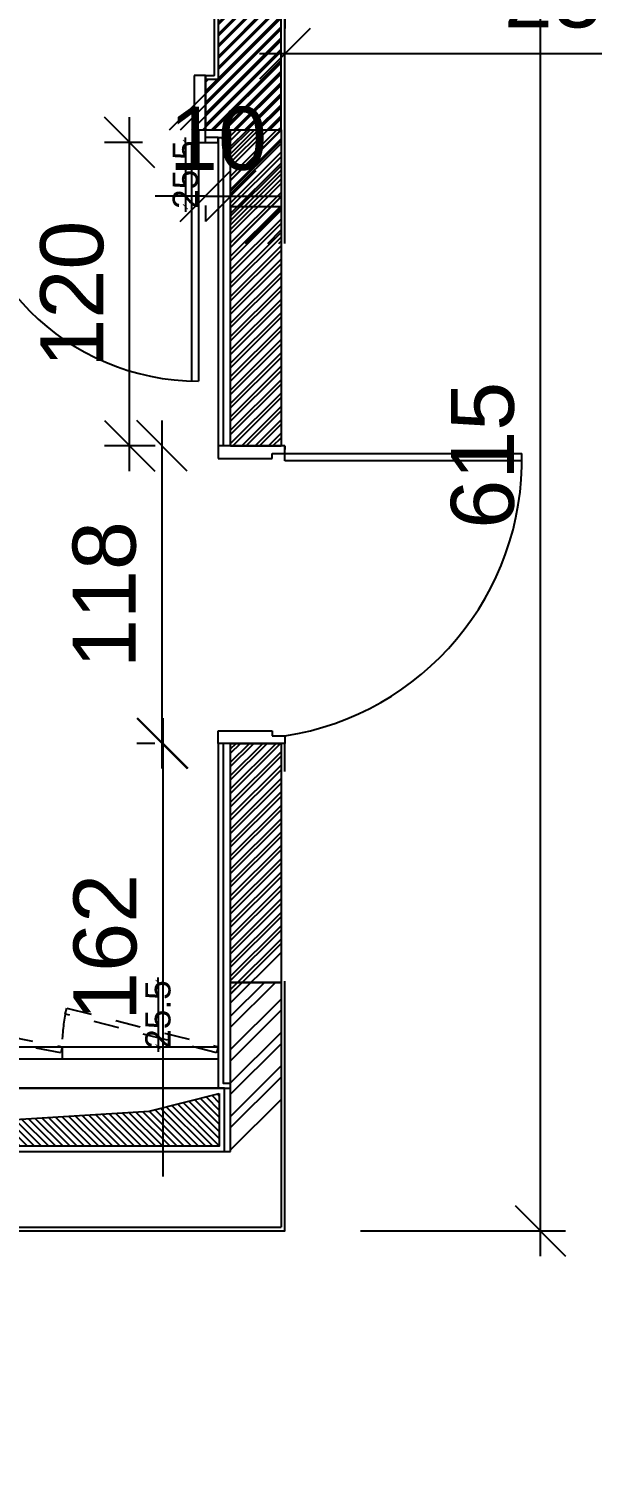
# Model space of a CAD drawing. Extents: x -0.9 to 45.6, y -8.7 to 61.5.
# Drawn here: x 31.69 to 33.93, y 11.3 to 17.05 of the extents above; entities that cross this region are included whole.
import ezdxf

# ---------------------------------------------------------------- set-up
doc = ezdxf.new("R2010")
doc.units = 0
doc.header["$MEASUREMENT"] = 0
doc.header["$PDMODE"] = 35
doc.header["$PDSIZE"] = 0.3
doc.linetypes.add('HIDDEN2', pattern=[0.1875, 0.125, -0.0625])
doc.layers.get('0').update_dxf_attribs({"linetype": 'CONTINUOUS'})
doc.layers.get('DEFPOINTS').update_dxf_attribs({"linetype": 'CONTINUOUS'})
for name, color, linetype in [('A-ANNO-DIM', 3, 'CONTINUOUS'), ('a-dim', 3, 'CONTINUOUS'), ('A-Door', 1, 'CONTINUOUS'), ('A-HATCH-CONC', 8, 'CONTINUOUS'), ('A-HATCH-WALL', 8, 'CONTINUOUS'), ('A-PLASTER', 8, 'CONTINUOUS'), ('A-PORTE', 1, 'CONTINUOUS'), ('A-proj-wood', 5, 'CONTINUOUS'), ('A-PROJECTION', 9, 'CONTINUOUS'), ('A-sect-marble', 1, 'CONTINUOUS'), ('a-shaft', 251, 'CONTINUOUS'), ('A-WALL', 4, 'CONTINUOUS'), ('S-2ND-3RD-4-5-6TH$0$A-SHAFT 2-3-4-5-6', 8, 'CONTINUOUS'), ('S-2ND-3RD-4-5-6TH$0$A-STR 2-3-4-5-6', 2, 'CONTINUOUS')]:
    doc.layers.add(name, color=color, linetype=linetype)
doc.styles.add('A100-STEXT', font='arial.ttf', dxfattribs={"height": 0.25})
doc.styles.add('STYLE1', font='arial.ttf')
doc.dimstyles.new('A100-DIM', dxfattribs={"dimtxt": 0.25, "dimasz": 0.2, "dimexe": 0.1, "dimexo": 0.3, "dimgap": 0.1, "dimtad": 1, "dimlfac": 100, "dimrnd": 0.5, "dimdsep": 46, "dimtxsty": 'A100-STEXT', "dimblk1": 'OBLIQUE', "dimblk2": 'OBLIQUE', "dimsah": 1, "dimcen": -0.05, "dimdle": 0.1, "dimclrd": 15, "dimclre": 15, "dimclrt": 256, "dimadec": 0, "dimazin": 0, "dimtfac": 0.28, "dimtix": 1, "dimtmove": 2, "dimatfit": 3, "dimldrblk": 'OBLIQUE', "dimfxl": 1, "dimtolj": 1, "dimarcsym": 0})
doc.dimstyles.new('A50-DIM', dxfattribs={"dimtxt": 0.1, "dimasz": 0.02, "dimexe": 0.05, "dimexo": 0.01, "dimgap": 0.05, "dimtad": 0, "dimdec": 1, "dimlfac": 100, "dimrnd": 0.5, "dimdsep": 46, "dimtxsty": 'STYLE1', "dimblk": 'ARCHTICK', "dimcen": 0.05, "dimdle": 1e-05, "dimse1": 1, "dimse2": 1, "dimclrd": 146, "dimclre": 256, "dimclrt": 256, "dimadec": 0, "dimazin": 0, "dimtfac": 1.4, "dimtdec": 1, "dimtix": 1, "dimtmove": 2, "dimatfit": 3, "dimldrblk": 'ARCHTICK', "dimfxl": 1, "dimtolj": 1, "dimarcsym": 0})
doc.dimstyles.new('dim-law', dxfattribs={"dimtxt": 0.25, "dimasz": 0.2, "dimexe": 0.1, "dimexo": 0.3, "dimgap": 0.1, "dimtad": 1, "dimlfac": 100, "dimdsep": 46, "dimtxsty": 'A100-STEXT', "dimblk1": 'OBLIQUE', "dimblk2": 'OBLIQUE', "dimsah": 1, "dimcen": -0.05, "dimdle": 0.1, "dimclrd": 15, "dimclre": 15, "dimclrt": 256, "dimadec": 0, "dimazin": 0, "dimtfac": 0.28, "dimtix": 1, "dimtmove": 2, "dimatfit": 3, "dimldrblk": 'OBLIQUE', "dimfxl": 0.1, "dimtolj": 1, "dimarcsym": 0})
pattern_1 = [(45, (-320.71739, 136.79094), (-0.022097087, 0.022097087), [])]
pattern_2 = [(45, (-139.766827, -8.86163), (-0.022097087, 0.022097087), [])]
pattern_3 = [(45, (-83.039656, -27.683513), (-0.026516504, 0.026516504), []), (45, (-83.021978, -27.683513), (-0.026516504, 0.026516504), [])]

# ---------------------------------------------------------------- blocks, each defined once
blk = doc.blocks.new('_OBLIQUE')
at = {"color": 0, "linetype": 'ByBlock'}
blk.add_line((-0.5, -0.5), (0.5, 0.5), dxfattribs=at)
blk = doc.blocks.new('*D405')
at = {"layer": 'a-dim', "color": 15, "lineweight": -2}
for p, q in [((27.7684, 12.1), (27.7684, 10.1157)), ((38.6084, 10.7), (38.6084, 10.1157)), ((27.6684, 10.2157), (38.7084, 10.2157))]:
    blk.add_line(p, q, dxfattribs=at)
at = {"layer": 'DEFPOINTS', "color": 0}
for p in [(27.7684, 12.4), (38.6084, 11), (38.6084, 10.2157)]:
    blk.add_point(p, dxfattribs=at)
at = {"layer": 'a-dim', "color": 15, "lineweight": -2, "xscale": 0.2, "yscale": 0.2, "zscale": 0.2, "rotation": 180}
blk.add_blockref('_OBLIQUE', (27.7684, 10.2157), dxfattribs=at)
at = {"layer": 'a-dim', "color": 15, "lineweight": -2, "xscale": 0.2, "yscale": 0.2, "zscale": 0.2}
blk.add_blockref('_OBLIQUE', (38.6084, 10.2157), dxfattribs=at)
at = {"layer": 'a-dim', "insert": (33.1884, 10.4433), "char_height": 0.25, "attachment_point": 5, "style": 'A100-STEXT'}
blk.add_mtext('\\A1;1084', dxfattribs=at)
blk = doc.blocks.new('_ArchTick')
at = {"color": 0, "linetype": 'ByBlock', "const_width": 0.15}
blk.add_lwpolyline([(-0.5, -0.5), (0.5, 0.5)], dxfattribs=at)
blk = doc.blocks.new('*D440')
at = {"layer": 'A-ANNO-DIM', "color": 146, "lineweight": -2}
for p, q in [((32.2056, 13.27), (32.2056, 13.29)), ((32.2056, 13.27), (32.2056, 13.015)), ((32.2056, 13.015), (32.2056, 12.995))]:
    blk.add_line(p, q, dxfattribs=at)
at = {"layer": 'DEFPOINTS', "color": 0}
for p in [(32.4634, 13.27), (32.2056, 13.015), (32.4634, 13.015)]:
    blk.add_point(p, dxfattribs=at)
at = {"layer": 'A-ANNO-DIM', "color": 146, "lineweight": -2, "xscale": 0.02, "yscale": 0.02, "zscale": 0.02}
for p, rotation in [((32.2056, 13.27), 270), ((32.2056, 13.015), 90)]:
    blk.add_blockref('_ArchTick', p, dxfattribs=dict(at, rotation=rotation))
at = {"layer": 'A-ANNO-DIM', "insert": (32.2056, 13.1425), "char_height": 0.1, "attachment_point": 5, "rotation": 90, "style": 'STYLE1'}
blk.add_mtext('\\A1;25.5', dxfattribs=at)
blk = doc.blocks.new('*D433')
at = {"layer": 'A-ANNO-DIM', "color": 146, "lineweight": -2}
for p, q in [((32.3142, 16.6), (32.3142, 16.62)), ((32.3142, 16.6), (32.3142, 16.345)), ((32.3142, 16.345), (32.3142, 16.325))]:
    blk.add_line(p, q, dxfattribs=at)
at = {"layer": 'DEFPOINTS', "color": 0}
for p in [(32.4434, 16.6), (32.3142, 16.345), (32.4434, 16.345)]:
    blk.add_point(p, dxfattribs=at)
at = {"layer": 'A-ANNO-DIM', "color": 146, "lineweight": -2, "xscale": 0.02, "yscale": 0.02, "zscale": 0.02}
for p, rotation in [((32.3142, 16.6), 270), ((32.3142, 16.345), 90)]:
    blk.add_blockref('_ArchTick', p, dxfattribs=dict(at, rotation=rotation))
at = {"layer": 'A-ANNO-DIM', "insert": (32.3142, 16.4725), "char_height": 0.1, "attachment_point": 5, "rotation": 90, "style": 'STYLE1'}
blk.add_mtext('\\A1;25.5', dxfattribs=at)
blk = doc.blocks.new('*D435')
at = {"layer": 'a-dim', "color": 15, "lineweight": -2}
for p, q in [((32.2211, 15.4975), (32.2211, 14.1175)), ((32.1934, 15.3975), (32.1211, 15.3975)), ((32.1434, 14.2175), (32.1211, 14.2175))]:
    blk.add_line(p, q, dxfattribs=at)
at = {"layer": 'DEFPOINTS', "color": 0}
for p in [(32.4934, 15.3975), (32.2211, 14.2175), (32.4434, 14.2175)]:
    blk.add_point(p, dxfattribs=at)
at = {"layer": 'a-dim', "color": 15, "lineweight": -2, "xscale": 0.2, "yscale": 0.2, "zscale": 0.2}
for p, rotation in [((32.2211, 15.3975), 90), ((32.2211, 14.2175), 270)]:
    blk.add_blockref('_OBLIQUE', p, dxfattribs=dict(at, rotation=rotation))
at = {"layer": 'a-dim', "insert": (31.9935, 14.8075), "char_height": 0.25, "attachment_point": 5, "rotation": 90, "style": 'A100-STEXT'}
blk.add_mtext('\\A1;118', dxfattribs=at)
blk = doc.blocks.new('*D436')
at = {"layer": 'a-dim', "color": 15, "lineweight": -2}
for p, q in [((32.3934, 16.387), (32.1934, 16.387)), ((32.3934, 16.387), (32.4934, 16.387)), ((32.4934, 16.387), (32.6934, 16.387)), ((32.3934, 16.35), (32.3934, 16.287)), ((32.4934, 16.35), (32.4934, 16.287))]:
    blk.add_line(p, q, dxfattribs=at)
at = {"layer": 'DEFPOINTS', "color": 0}
for p in [(32.3934, 16.65), (32.4934, 16.65), (32.4934, 16.387)]:
    blk.add_point(p, dxfattribs=at)
at = {"layer": 'a-dim', "color": 15, "lineweight": -2, "xscale": 0.2, "yscale": 0.2, "zscale": 0.2}
blk.add_blockref('_OBLIQUE', (32.3934, 16.387), dxfattribs=at)
at = {"layer": 'a-dim', "color": 15, "lineweight": -2, "xscale": 0.2, "yscale": 0.2, "zscale": 0.2, "rotation": 180}
blk.add_blockref('_OBLIQUE', (32.4934, 16.387), dxfattribs=at)
at = {"layer": 'a-dim', "insert": (32.4434, 16.6146), "char_height": 0.25, "attachment_point": 5, "style": 'A100-STEXT'}
blk.add_mtext('\\A1;10', dxfattribs=at)
blk = doc.blocks.new('*D455')
at = {"layer": 'a-dim', "color": 15, "lineweight": -2}
for p, q in [((32.0928, 15.2975), (32.0928, 16.7)), ((32.1434, 16.6), (31.9928, 16.6)), ((32.1434, 15.3975), (31.9928, 15.3975))]:
    blk.add_line(p, q, dxfattribs=at)
at = {"layer": 'DEFPOINTS', "color": 0}
for p in [(32.0928, 16.6), (32.4434, 16.6), (32.4434, 15.3975)]:
    blk.add_point(p, dxfattribs=at)
at = {"layer": 'a-dim', "color": 15, "lineweight": -2, "xscale": 0.2, "yscale": 0.2, "zscale": 0.2}
for p, rotation in [((32.0928, 16.6), 90), ((32.0928, 15.3975), 270)]:
    blk.add_blockref('_OBLIQUE', p, dxfattribs=dict(at, rotation=rotation))
at = {"layer": 'a-dim', "insert": (31.8651, 15.9987), "char_height": 0.25, "attachment_point": 5, "rotation": 90, "style": 'A100-STEXT'}
blk.add_mtext('\\A1;120', dxfattribs=at)
blk = doc.blocks.new('*D438')
at = {"layer": 'a-dim', "color": 15, "lineweight": -2}
for p, q in [((32.2211, 15.4975), (32.2211, 14.1175)), ((32.1934, 15.3975), (32.1211, 15.3975)), ((32.1434, 14.2175), (32.1211, 14.2175))]:
    blk.add_line(p, q, dxfattribs=at)
at = {"layer": 'DEFPOINTS', "color": 0}
for p in [(32.4934, 15.3975), (32.2211, 14.2175), (32.4434, 14.2175)]:
    blk.add_point(p, dxfattribs=at)
at = {"layer": 'a-dim', "color": 15, "lineweight": -2, "xscale": 0.2, "yscale": 0.2, "zscale": 0.2}
for p, rotation in [((32.2211, 15.3975), 90), ((32.2211, 14.2175), 270)]:
    blk.add_blockref('_OBLIQUE', p, dxfattribs=dict(at, rotation=rotation))
at = {"layer": 'a-dim', "insert": (31.9935, 14.8075), "char_height": 0.25, "attachment_point": 5, "rotation": 90, "style": 'A100-STEXT'}
blk.add_mtext('\\A1;118', dxfattribs=at)
blk = doc.blocks.new('*D439')
at = {"layer": 'a-dim', "color": 15, "lineweight": -2}
for p, q in [((32.3934, 16.387), (32.1934, 16.387)), ((32.3934, 16.387), (32.4934, 16.387)), ((32.4934, 16.387), (32.6934, 16.387)), ((32.3934, 16.35), (32.3934, 16.287)), ((32.4934, 16.35), (32.4934, 16.287))]:
    blk.add_line(p, q, dxfattribs=at)
at = {"layer": 'DEFPOINTS', "color": 0}
for p in [(32.3934, 16.65), (32.4934, 16.65), (32.4934, 16.387)]:
    blk.add_point(p, dxfattribs=at)
at = {"layer": 'a-dim', "color": 15, "lineweight": -2, "xscale": 0.2, "yscale": 0.2, "zscale": 0.2}
blk.add_blockref('_OBLIQUE', (32.3934, 16.387), dxfattribs=at)
at = {"layer": 'a-dim', "color": 15, "lineweight": -2, "xscale": 0.2, "yscale": 0.2, "zscale": 0.2, "rotation": 180}
blk.add_blockref('_OBLIQUE', (32.4934, 16.387), dxfattribs=at)
at = {"layer": 'a-dim', "insert": (32.4434, 16.6146), "char_height": 0.25, "attachment_point": 5, "style": 'A100-STEXT'}
blk.add_mtext('\\A1;10', dxfattribs=at)
blk = doc.blocks.new('*D456')
at = {"layer": 'a-dim', "color": 15, "lineweight": -2}
for p, q in [((32.0928, 15.2975), (32.0928, 16.7)), ((32.1434, 16.6), (31.9928, 16.6)), ((32.1434, 15.3975), (31.9928, 15.3975))]:
    blk.add_line(p, q, dxfattribs=at)
at = {"layer": 'DEFPOINTS', "color": 0}
for p in [(32.0928, 16.6), (32.4434, 16.6), (32.4434, 15.3975)]:
    blk.add_point(p, dxfattribs=at)
at = {"layer": 'a-dim', "color": 15, "lineweight": -2, "xscale": 0.2, "yscale": 0.2, "zscale": 0.2}
for p, rotation in [((32.0928, 16.6), 90), ((32.0928, 15.3975), 270)]:
    blk.add_blockref('_OBLIQUE', p, dxfattribs=dict(at, rotation=rotation))
at = {"layer": 'a-dim', "insert": (31.8651, 15.9987), "char_height": 0.25, "attachment_point": 5, "rotation": 90, "style": 'A100-STEXT'}
blk.add_mtext('\\A1;120', dxfattribs=at)
blk = doc.blocks.new('*D460')
at = {"layer": 'a-dim', "color": 15, "lineweight": -2}
for p, q in [((33.7211, 18.535), (33.7211, 12.185)), ((33.0084, 18.435), (33.8211, 18.435)), ((33.0084, 12.285), (33.8211, 12.285))]:
    blk.add_line(p, q, dxfattribs=at)
at = {"layer": 'DEFPOINTS', "color": 0}
for p in [(32.7084, 18.435), (32.7084, 12.285), (33.7211, 12.285)]:
    blk.add_point(p, dxfattribs=at)
at = {"layer": 'a-dim', "color": 15, "lineweight": -2, "xscale": 0.2, "yscale": 0.2, "zscale": 0.2}
for p, rotation in [((33.7211, 18.435), 90), ((33.7211, 12.285), 270)]:
    blk.add_blockref('_OBLIQUE', p, dxfattribs=dict(at, rotation=rotation))
at = {"layer": 'a-dim', "insert": (33.4934, 15.36), "char_height": 0.25, "attachment_point": 5, "rotation": 90, "style": 'A100-STEXT'}
blk.add_mtext('\\A1;615', dxfattribs=at)
blk = doc.blocks.new('*D461')
at = {"layer": 'a-dim', "color": 15, "lineweight": -2}
for p, q in [((32.7084, 17.115), (32.7084, 17.0515)), ((35.0284, 17.115), (35.0284, 17.0515)), ((35.1284, 16.9515), (32.6084, 16.9515))]:
    blk.add_line(p, q, dxfattribs=at)
at = {"layer": 'DEFPOINTS', "color": 0}
for p in [(32.7084, 16.9515), (32.7084, 16.815), (35.0284, 16.815)]:
    blk.add_point(p, dxfattribs=at)
at = {"layer": 'a-dim', "color": 15, "lineweight": -2, "xscale": 0.2, "yscale": 0.2, "zscale": 0.2}
for p, rotation in [((32.7084, 16.9515), 179.9999999989713), ((35.0284, 16.9515), 359.9999999989714)]:
    blk.add_blockref('_OBLIQUE', p, dxfattribs=dict(at, rotation=rotation))
at = {"layer": 'a-dim', "insert": (33.8684, 17.1793), "char_height": 0.25, "attachment_point": 5, "rotation": 360, "style": 'A100-STEXT'}
blk.add_mtext('\\A1;232', dxfattribs=at)

msp = doc.modelspace()

# ---------------------------------------------------------------- hatches: boundary and pattern name
at = {"layer": 'A-HATCH-CONC'}
h = msp.add_hatch(dxfattribs=at)
h.set_pattern_fill('ANSI31', color=256, scale=0.25, angle=-720, style=0)
h.set_pattern_definition(pattern_2)
h.paths.add_polyline_path([(32.39337, 16.85), (32.39337, 16.65), (32.69337, 16.65), (32.69337, 17.15), (32.44337, 17.15), (32.44337, 17.05), (32.44337, 16.85)])
h.paths.add_polyline_path([(31.34337, 16.65), (31.34337, 17.05), (27.76837, 17.05), (27.76837, 20.15658), (27.36837, 20.15658), (27.36837, 3.57), (27.76837, 3.57), (27.76837, 12.85), (29.61837, 12.85), (29.91837, 12.85), (29.91837, 13.5), (29.66837, 13.5), (29.66837, 13.1), (29.36837, 13.1), (29.36837, 13.15), (27.76837, 13.15), (27.76837, 16.65), (29.36837, 16.65), (29.36837, 16.7), (29.66837, 16.7), (29.66837, 16.3), (29.91837, 16.3), (29.91837, 16.65)])
h = msp.add_hatch(dxfattribs=at)
h.set_pattern_fill('ANSI31', color=256, scale=0.25, angle=-720, style=0)
h.set_pattern_definition(pattern_2)
h.paths.add_polyline_path([(32.39337, 16.85), (32.39337, 16.65), (32.69337, 16.65), (32.69337, 17.15), (32.44337, 17.15), (32.44337, 17.05), (32.44337, 16.85)])
h.paths.add_polyline_path([(31.34337, 16.65), (31.34337, 17.05), (27.76837, 17.05), (27.76837, 20.15658), (27.36837, 20.15658), (27.36837, 3.57), (27.76837, 3.57), (27.76837, 12.85), (29.61837, 12.85), (29.91837, 12.85), (29.91837, 13.5), (29.66837, 13.5), (29.66837, 13.1), (29.36837, 13.1), (29.36837, 13.15), (27.76837, 13.15), (27.76837, 16.65), (29.36837, 16.65), (29.36837, 16.7), (29.66837, 16.7), (29.66837, 16.3), (29.91837, 16.3), (29.91837, 16.65)])
h = msp.add_hatch(dxfattribs=at)
h.set_pattern_fill('ANSI31', color=256, scale=0.25, style=0)
h.set_pattern_definition(pattern_1)
h.paths.add_polyline_path([(32.44337, 16.85), (32.39337, 16.85), (32.39337, 16.65), (32.69337, 16.65), (32.69337, 17.15), (32.44337, 17.15), (32.44337, 17.05)])
h = msp.add_hatch(dxfattribs=at)
h.set_pattern_fill('ANSI31', color=256, scale=0.25, style=0)
h.set_pattern_definition(pattern_1)
h.paths.add_polyline_path([(32.44337, 16.85), (32.39337, 16.85), (32.39337, 16.65), (32.69337, 16.65), (32.69337, 17.15), (32.44337, 17.15), (32.44337, 17.05)])
at = {"layer": 'A-HATCH-WALL'}
h = msp.add_hatch(dxfattribs=at)
h.set_pattern_fill('ANSI32', color=256, scale=0.25, style=0)
h.paths.add_polyline_path([(32.69337, 16.65), (32.49337, 16.65), (32.49337, 16.2), (32.69337, 16.2)])
h = msp.add_hatch(dxfattribs=at)
h.set_pattern_fill('ANSI32', color=256, scale=0.1, style=0)
h.set_pattern_definition(pattern_3)
h.paths.add_polyline_path([(32.49337, 15.3975), (32.69337, 15.3975), (32.69337, 16.65), (32.49337, 16.65)])
h = msp.add_hatch(dxfattribs=at)
h.set_pattern_fill('ANSI32', color=256, scale=0.25, style=0)
h.paths.add_polyline_path([(32.69337, 16.65), (32.49337, 16.65), (32.49337, 16.2), (32.69337, 16.2)])
h = msp.add_hatch(dxfattribs=at)
h.set_pattern_fill('ANSI32', color=256, scale=0.1, style=0)
h.set_pattern_definition(pattern_3)
h.paths.add_polyline_path([(32.49337, 15.3975), (32.69337, 15.3975), (32.69337, 16.65), (32.49337, 16.65)])
at = {"layer": 'a-shaft'}
h = msp.add_hatch(dxfattribs=at)
h.set_pattern_fill('_USER,_O', color=256, scale=0.02, angle=315, pattern_type=0)
h.set_pattern_definition([(315, (-338373.746732, -23743.371716), (0.0141421356237, 0.0141421356237), [])])
h.paths.add_polyline_path([(32.44837, 12.62), (32.44837, 12.83), (32.16983, 12.75968), (29.93837, 12.62)])

# ---------------------------------------------------------------- linework, layer by layer
at = {"layer": 'a-dim', "color": 15}
for p, q in [((32.22432, 14.3175), (32.22432, 12.5)), ((32.22432, 14.3175), (32.22432, 12.5)), ((32.19337, 14.2175), (32.12432, 14.2175)), ((32.19337, 14.2175), (32.12432, 14.2175))]:
    msp.add_line(p, q, dxfattribs=at)
at = {"layer": 'a-dim'}
for p, q in [((32.49337, 12.6), (32.49337, 14.2175)), ((32.49337, 14.2175), (32.69337, 14.2175)), ((32.49337, 12.6), (32.49337, 14.2175)), ((32.49337, 14.2175), (32.69337, 14.2175)), ((32.69337, 14.2175), (32.69337, 13.06964)), ((32.69337, 14.2175), (32.69337, 13.06964))]:
    msp.add_line(p, q, dxfattribs=at)
at = {"layer": 'A-Door', "linetype": 'HIDDEN2', "ltscale": 0.5}
for points in [[(32.43717, 12.99078), (31.83771, 13.14407), (31.84391, 13.16829), (32.44337, 13.015)], [(31.8199, 12.99045), (31.21226, 13.10715), (31.21697, 13.1317), (31.82462, 13.015)]]:
    msp.add_lwpolyline(points, close=True, dxfattribs=at)
msp.add_arc((32.49286, 13.0124), 0.66824, 168.636601, 179.777105, dxfattribs=at)
at = {"layer": 'A-HATCH-CONC'}
for p, q in [((32.25054, 16.65), (32.69337, 17.09282)), ((32.29474, 16.65), (32.69337, 17.04863)), ((32.33893, 16.65), (32.69337, 17.00444)), ((32.38313, 16.65), (32.69337, 16.96024)), ((32.38313, 16.65), (32.69337, 16.96024)), ((32.38313, 16.65), (32.69337, 16.96024)), ((32.42732, 16.65), (32.69337, 16.91605)), ((32.42732, 16.65), (32.69337, 16.91605)), ((32.42732, 16.65), (32.69337, 16.91605)), ((32.47151, 16.65), (32.69337, 16.87185)), ((32.47151, 16.65), (32.69337, 16.87185)), ((32.47151, 16.65), (32.69337, 16.87185)), ((32.51571, 16.65), (32.69337, 16.82766)), ((32.51571, 16.65), (32.69337, 16.82766)), ((32.51571, 16.65), (32.69337, 16.82766)), ((32.5599, 16.65), (32.69337, 16.78347)), ((32.5599, 16.65), (32.69337, 16.78347)), ((32.5599, 16.65), (32.69337, 16.78347)), ((32.6041, 16.65), (32.69337, 16.73927)), ((32.6041, 16.65), (32.69337, 16.73927)), ((32.6041, 16.65), (32.69337, 16.73927)), ((32.64829, 16.65), (32.69337, 16.69508)), ((32.64829, 16.65), (32.69337, 16.69508)), ((32.64829, 16.65), (32.69337, 16.69508)), ((32.69249, 16.65), (32.69337, 16.65088)), ((32.69249, 16.65), (32.69337, 16.65088)), ((32.69249, 16.65), (32.69337, 16.65088))]:
    msp.add_line(p, q, dxfattribs=at)
at = {"layer": 'A-HATCH-WALL'}
for p, q in [((32.49337, 16.58347), (32.5599, 16.65)), ((32.49337, 16.45088), (32.69249, 16.65)), ((32.49337, 16.53927), (32.6041, 16.65)), ((32.49337, 16.40669), (32.69337, 16.60669)), ((32.52007, 16.345), (32.69337, 16.5183)), ((32.56426, 16.345), (32.69337, 16.47411)), ((32.49337, 14.19619), (32.51468, 14.2175)), ((32.49337, 14.14316), (32.56771, 14.2175)), ((32.49337, 14.09013), (32.62074, 14.2175)), ((32.49337, 14.03709), (32.67378, 14.2175)), ((32.49337, 14.17851), (32.53235, 14.2175)), ((32.49337, 14.12548), (32.58539, 14.2175)), ((32.49337, 14.07245), (32.63842, 14.2175)), ((32.49337, 14.01941), (32.69145, 14.2175)), ((32.49337, 14.19619), (32.51468, 14.2175)), ((32.49337, 14.14316), (32.56771, 14.2175)), ((32.49337, 14.09013), (32.62074, 14.2175)), ((32.49337, 14.03709), (32.67378, 14.2175)), ((32.49337, 14.17851), (32.53235, 14.2175)), ((32.49337, 14.12548), (32.58539, 14.2175)), ((32.49337, 14.07245), (32.63842, 14.2175)), ((32.49337, 14.01941), (32.69145, 14.2175)), ((32.49337, 13.98406), (32.69337, 14.18406)), ((32.49337, 13.98406), (32.69337, 14.18406)), ((32.49337, 13.96638), (32.69337, 14.16638)), ((32.49337, 13.96638), (32.69337, 14.16638)), ((32.49337, 13.93103), (32.69337, 14.13103)), ((32.49337, 13.93103), (32.69337, 14.13103)), ((32.49337, 13.91335), (32.69337, 14.11335)), ((32.49337, 13.91335), (32.69337, 14.11335)), ((32.49337, 13.87799), (32.69337, 14.07799)), ((32.49337, 13.87799), (32.69337, 14.07799)), ((32.49337, 13.86032), (32.69337, 14.06032)), ((32.49337, 13.86032), (32.69337, 14.06032)), ((32.49337, 13.82496), (32.69337, 14.02496)), ((32.49337, 13.82496), (32.69337, 14.02496)), ((32.49337, 13.80728), (32.69337, 14.00728)), ((32.49337, 13.80728), (32.69337, 14.00728)), ((32.49337, 13.77193), (32.69337, 13.97193)), ((32.49337, 13.77193), (32.69337, 13.97193)), ((32.49337, 13.75425), (32.69337, 13.95425)), ((32.49337, 13.75425), (32.69337, 13.95425)), ((32.49337, 13.71889), (32.69337, 13.91889)), ((32.49337, 13.71889), (32.69337, 13.91889)), ((32.49337, 13.70122), (32.69337, 13.90122)), ((32.49337, 13.70122), (32.69337, 13.90122)), ((32.49337, 13.66586), (32.69337, 13.86586)), ((32.49337, 13.66586), (32.69337, 13.86586)), ((32.49337, 13.64818), (32.69337, 13.84818)), ((32.49337, 13.64818), (32.69337, 13.84818)), ((32.49337, 13.61283), (32.69337, 13.81283)), ((32.49337, 13.61283), (32.69337, 13.81283)), ((32.49337, 13.59515), (32.69337, 13.79515)), ((32.49337, 13.59515), (32.69337, 13.79515)), ((32.49337, 13.5598), (32.69337, 13.7598)), ((32.49337, 13.5598), (32.69337, 13.7598)), ((32.49337, 13.54212), (32.69337, 13.74212)), ((32.49337, 13.54212), (32.69337, 13.74212)), ((32.49337, 13.50676), (32.69337, 13.70676)), ((32.49337, 13.50676), (32.69337, 13.70676)), ((32.49337, 13.48908), (32.69337, 13.68908)), ((32.49337, 13.48908), (32.69337, 13.68908)), ((32.49337, 13.45373), (32.69337, 13.65373)), ((32.49337, 13.45373), (32.69337, 13.65373)), ((32.49337, 13.43605), (32.69337, 13.63605)), ((32.49337, 13.43605), (32.69337, 13.63605)), ((32.49337, 13.4007), (32.69337, 13.6007)), ((32.49337, 13.4007), (32.69337, 13.6007)), ((32.49337, 13.38302), (32.69337, 13.58302)), ((32.49337, 13.38302), (32.69337, 13.58302)), ((32.49337, 13.34766), (32.69337, 13.54766)), ((32.49337, 13.34766), (32.69337, 13.54766)), ((32.49337, 13.32999), (32.69337, 13.52999)), ((32.49337, 13.32999), (32.69337, 13.52999)), ((32.49337, 13.29463), (32.69337, 13.49463)), ((32.49337, 13.29463), (32.69337, 13.49463)), ((32.49337, 13.27695), (32.69337, 13.47695)), ((32.49337, 13.27695), (32.69337, 13.47695)), ((32.49337, 13.2416), (32.69337, 13.4416)), ((32.49337, 13.2416), (32.69337, 13.4416)), ((32.49337, 13.22392), (32.69337, 13.42392)), ((32.49337, 13.22392), (32.69337, 13.42392)), ((32.49337, 13.18856), (32.69337, 13.38856)), ((32.49337, 13.18856), (32.69337, 13.38856)), ((32.49337, 13.2689), (32.49447, 13.27)), ((32.49337, 13.13632), (32.62705, 13.27)), ((32.49337, 13.22471), (32.53866, 13.27)), ((32.49337, 13.09213), (32.67124, 13.27)), ((32.49337, 13.00374), (32.69337, 13.20374)), ((32.49337, 12.95954), (32.69337, 13.15954)), ((32.49337, 12.87116), (32.69337, 13.07116)), ((32.49337, 12.82696), (32.69337, 13.02696)), ((32.49337, 12.73857), (32.69337, 12.93857)), ((32.49337, 12.69438), (32.69337, 12.89438)), ((32.49337, 12.60599), (32.69337, 12.80599))]:
    msp.add_line(p, q, dxfattribs=at)
at = {"layer": 'A-PLASTER'}
for p, q in [((32.70837, 16.345), (32.70837, 17.15)), ((32.70837, 15.3975), (32.70837, 15.3825)), ((32.70837, 15.3975), (32.70837, 15.3825)), ((32.70837, 14.10598), (32.70837, 14.21598)), ((32.70837, 14.10598), (32.70837, 14.21598))]:
    msp.add_line(p, q, dxfattribs=at)
for points in [[(28.39837, 20.03), (28.39837, 20.015), (32.42837, 20.015), (32.42837, 16.865)], [(28.39837, 20.03), (28.39837, 20.015), (32.42837, 20.015), (32.42837, 16.865)], [(32.70837, 16.2), (32.70837, 17.15)], [(32.70837, 16.2), (32.70837, 17.15)], [(32.39337, 16.865), (32.42837, 16.865), (32.42837, 16.865)], [(32.39337, 16.865), (32.42837, 16.865), (32.42837, 16.865)], [(29.63516, 12.285), (32.70837, 12.285), (32.70837, 13.275)]]:
    msp.add_lwpolyline(points, dxfattribs=at)
at = {"layer": 'A-PORTE'}
for p, q in [((32.39337, 16.865), (32.34837, 16.865)), ((32.34837, 16.865), (32.34837, 16.645)), ((32.39337, 16.865), (32.34837, 16.865)), ((32.34837, 16.865), (32.34837, 16.645)), ((32.39337, 16.865), (32.34837, 16.865)), ((32.34837, 16.865), (32.34837, 16.645)), ((32.39337, 16.865), (32.34837, 16.865)), ((32.34837, 16.865), (32.34837, 16.645)), ((32.39337, 16.6), (32.39337, 16.865)), ((32.39337, 16.6), (32.39337, 16.865)), ((32.39337, 16.6), (32.39337, 16.865)), ((32.39337, 16.6), (32.39337, 16.865)), ((32.34837, 16.645), (32.36637, 16.645)), ((32.34837, 16.645), (32.36637, 16.645)), ((32.34837, 16.645), (32.36637, 16.645)), ((32.34837, 16.645), (32.36637, 16.645)), ((32.36637, 16.645), (32.36637, 16.6)), ((32.36637, 16.645), (32.36637, 16.6)), ((32.36637, 16.645), (32.36637, 16.6)), ((32.36637, 16.645), (32.36637, 16.6)), ((32.33937, 16.6), (32.37537, 16.6)), ((32.33937, 15.654), (32.33937, 16.6)), ((32.33937, 16.6), (32.37537, 16.6)), ((32.33937, 16.6), (32.37537, 16.6)), ((32.33937, 15.654), (32.33937, 16.6)), ((32.33937, 16.6), (32.37537, 16.6)), ((32.36637, 16.6), (32.39337, 16.6)), ((32.36637, 16.6), (32.36637, 15.654)), ((32.36637, 16.6), (32.39337, 16.6)), ((32.36637, 16.6), (32.39337, 16.6)), ((32.36637, 16.6), (32.36637, 15.654)), ((32.36637, 16.6), (32.39337, 16.6)), ((32.44337, 15.3975), (32.44337, 15.3475)), ((32.70837, 15.3975), (32.44337, 15.3975)), ((32.44337, 15.3975), (32.44337, 15.3475)), ((32.70837, 15.3975), (32.44337, 15.3975)), ((32.70837, 15.3675), (32.70837, 15.3975)), ((32.70837, 15.3675), (32.70837, 15.3975)), ((32.44337, 15.3475), (32.65837, 15.3475)), ((32.44337, 15.3475), (32.65837, 15.3475)), ((32.65837, 15.3675), (32.70837, 15.3675)), ((32.65837, 15.3475), (32.65837, 15.3675)), ((32.65837, 15.3675), (32.70837, 15.3675)), ((32.65837, 15.3475), (32.65837, 15.3675)), ((32.70837, 15.3375), (32.70837, 15.3775)), ((32.70837, 15.3375), (32.70837, 15.3775)), ((32.70837, 15.3675), (33.64837, 15.3675)), ((32.70837, 15.3675), (33.64837, 15.3675)), ((33.64837, 15.3375), (32.70837, 15.3375)), ((33.64837, 15.3375), (32.70837, 15.3375)), ((32.44337, 14.2175), (32.44337, 14.2675)), ((32.44337, 14.2675), (32.65837, 14.2675)), ((32.44337, 14.2175), (32.44337, 14.2675)), ((32.44337, 14.2675), (32.65837, 14.2675)), ((32.65837, 14.2675), (32.65837, 14.2475)), ((32.65837, 14.2675), (32.65837, 14.2475)), ((32.70837, 14.2175), (32.44337, 14.2175)), ((32.70837, 14.2175), (32.44337, 14.2175)), ((32.65837, 14.2475), (32.70837, 14.2475)), ((32.65837, 14.2475), (32.70837, 14.2475)), ((32.70837, 14.2475), (32.70837, 14.2175)), ((32.70837, 14.2475), (32.70837, 14.2175))]:
    msp.add_line(p, q, dxfattribs=at)
at = {"layer": 'A-PORTE', "ltscale": 4}
msp.add_line((31.82462, 13.015), (31.82462, 12.965), dxfattribs=at)
at = {"layer": 'A-PORTE'}
msp.add_lwpolyline([(29.96837, 13.015), (32.44337, 13.015), (32.44337, 12.965), (29.96837, 12.965)], close=True, dxfattribs=at)
for centre, radius, start, end in [((32.36637, 16.6), 0.946, 180, 270), ((32.36637, 16.6), 0.946, 180, 270), ((32.54029, 15.34303), 1.10835, 278.722475, 1.265013), ((32.54029, 15.34303), 1.10835, 278.722475, 1.265013)]:
    msp.add_arc(centre, radius, start, end, dxfattribs=at)
at = {"layer": 'A-proj-wood'}
for p, q in [((32.44337, 16.62), (32.44337, 16.2)), ((32.44337, 16.62), (32.46337, 16.62)), ((32.44337, 16.62), (32.44337, 15.3975)), ((32.44337, 16.62), (32.44337, 15.3975)), ((32.44337, 16.62), (32.44337, 15.3975)), ((32.44337, 16.62), (32.44337, 15.3975)), ((32.46337, 16.62), (32.46337, 16.345)), ((32.46337, 16.62), (32.46337, 15.3975)), ((32.46337, 16.62), (32.46337, 15.3975)), ((32.46337, 16.62), (32.46337, 15.3975)), ((32.46337, 16.62), (32.46337, 15.3975)), ((32.44337, 14.2175), (32.44337, 12.85)), ((32.44337, 14.2175), (32.44337, 12.85)), ((32.44337, 14.2175), (32.44337, 12.85)), ((32.44337, 14.2175), (32.44337, 12.85)), ((32.44337, 14.2175), (32.44337, 12.85)), ((32.44337, 14.2175), (32.44337, 12.85)), ((32.46337, 14.2175), (32.46337, 12.87)), ((32.46337, 14.2175), (32.46337, 12.87)), ((32.46337, 14.2175), (32.46337, 12.87)), ((32.46337, 14.2175), (32.46337, 12.87)), ((32.46337, 14.2175), (32.46337, 12.87)), ((32.46337, 14.2175), (32.46337, 12.87))]:
    msp.add_line(p, q, dxfattribs=at)
for points in [[(32.44337, 13.32), (32.44337, 12.85), (32.49337, 12.85)], [(32.46337, 13.27), (32.46337, 12.87), (32.49337, 12.87)]]:
    msp.add_lwpolyline(points, dxfattribs=at)
at = {"layer": 'A-PROJECTION', "ltscale": 4}
msp.add_line((29.93337, 12.85), (32.47837, 12.85), dxfattribs=at)
at = {"layer": 'A-sect-marble'}
msp.add_lwpolyline([(32.39337, 16.6), (32.44337, 16.6), (32.44337, 16.62), (32.39337, 16.62)], dxfattribs=at)
msp.add_lwpolyline([(32.39337, 16.6), (32.44337, 16.6), (32.44337, 16.62), (32.39337, 16.62)], dxfattribs=at)
msp.add_lwpolyline([(32.39337, 16.6), (32.44337, 16.6), (32.44337, 16.62), (32.39337, 16.62)], dxfattribs=at)
msp.add_lwpolyline([(32.39337, 16.6), (32.44337, 16.6), (32.44337, 16.62), (32.39337, 16.62)], dxfattribs=at)
msp.add_lwpolyline([(32.39337, 16.6), (32.44337, 16.6), (32.44337, 16.62), (32.39337, 16.62)], dxfattribs=at)
msp.add_lwpolyline([(32.39337, 16.6), (32.44337, 16.6), (32.44337, 16.62), (32.39337, 16.62)], dxfattribs=at)
msp.add_lwpolyline([(32.39337, 16.6), (32.44337, 16.6), (32.44337, 16.62), (32.39337, 16.62)], dxfattribs=at)
msp.add_lwpolyline([(32.39337, 16.6), (32.44337, 16.6), (32.44337, 16.62), (32.39337, 16.62)], dxfattribs=at)
msp.add_lwpolyline([(32.39337, 16.6), (32.44337, 16.6), (32.44337, 16.62), (32.39337, 16.62)], dxfattribs=at)
msp.add_lwpolyline([(32.39337, 16.6), (32.44337, 16.6), (32.44337, 16.62), (32.39337, 16.62)], dxfattribs=at)
msp.add_lwpolyline([(32.39337, 16.6), (32.44337, 16.6), (32.44337, 16.62), (32.39337, 16.62)], dxfattribs=at)
msp.add_lwpolyline([(32.39337, 16.6), (32.44337, 16.6), (32.44337, 16.62), (32.39337, 16.62)], dxfattribs=at)
at = {"layer": 'a-shaft'}
msp.add_lwpolyline([(32.44837, 12.83), (32.44837, 12.62), (29.93837, 12.62), (32.16983, 12.75968), (32.44837, 12.83)], dxfattribs=at)
at = {"layer": 'A-WALL'}
for p, q in [((32.49337, 16.3), (32.49337, 16.65)), ((32.49337, 16.2), (32.49337, 16.65)), ((32.49337, 15.3975), (32.49337, 16.65)), ((32.49337, 16.2), (32.49337, 16.65)), ((32.49337, 15.3975), (32.49337, 16.65)), ((32.69337, 16.65), (32.69337, 16.345)), ((32.69337, 16.65), (32.69337, 16.2)), ((32.69337, 16.65), (32.69337, 15.3975)), ((32.69337, 16.65), (32.69337, 16.2)), ((32.69337, 16.65), (32.69337, 15.3975)), ((32.69337, 16.345), (32.49337, 16.345)), ((32.49337, 15.3975), (32.69337, 15.3975)), ((32.69337, 15.3975), (32.49337, 15.3975)), ((32.49337, 15.3975), (32.69337, 15.3975)), ((32.69337, 15.3975), (32.49337, 15.3975)), ((32.69337, 15.3975), (32.69337, 15.3975)), ((32.69337, 15.3975), (32.69337, 15.3975)), ((32.49337, 14.2175), (32.69337, 14.2175)), ((32.49337, 12.6), (32.49337, 14.2175)), ((32.69337, 14.2175), (32.49337, 14.2175)), ((32.49337, 12.6), (32.49337, 14.2175)), ((32.69337, 14.2175), (32.49337, 14.2175)), ((32.49337, 12.6), (32.49337, 14.2175)), ((32.49337, 14.2175), (32.69337, 14.2175)), ((32.49337, 14.2175), (32.69337, 14.2175)), ((32.49337, 12.6), (32.49337, 14.2175)), ((32.69337, 14.2175), (32.49337, 14.2175)), ((32.49337, 12.6), (32.49337, 14.2175)), ((32.69337, 14.2175), (32.49337, 14.2175)), ((32.49337, 12.6), (32.49337, 14.2175)), ((32.49337, 14.2175), (32.69337, 14.2175)), ((32.69337, 14.2175), (32.69337, 12.4)), ((32.69337, 14.2175), (32.69337, 13.06964)), ((32.69337, 14.2175), (32.69337, 12.4)), ((32.69337, 14.2175), (32.69337, 13.06964)), ((32.49337, 12.6), (32.49337, 13.375)), ((32.49337, 13.27), (32.69337, 13.27)), ((32.69337, 13.27), (32.49337, 13.27)), ((32.69337, 13.27), (32.69337, 12.3)), ((29.71837, 12.6), (32.49337, 12.6)), ((29.63516, 12.3), (32.69337, 12.3))]:
    msp.add_line(p, q, dxfattribs=at)
at = {"layer": 'S-2ND-3RD-4-5-6TH$0$A-SHAFT 2-3-4-5-6'}
msp.add_lwpolyline([(29.91837, 12.6), (32.46837, 12.6), (32.46837, 12.85), (29.91837, 12.85)], close=True, dxfattribs=at)
at = {"layer": 'S-2ND-3RD-4-5-6TH$0$A-STR 2-3-4-5-6'}
for p, q in [((32.44337, 17.15), (32.44337, 16.85)), ((32.44337, 17.15), (32.44337, 16.85)), ((32.39337, 16.865), (32.39337, 16.65)), ((32.39337, 16.865), (32.39337, 16.65)), ((32.39337, 16.85), (32.39337, 16.65)), ((32.44337, 16.85), (32.39337, 16.85)), ((32.39337, 16.85), (32.39337, 16.65)), ((32.44337, 16.85), (32.39337, 16.85)), ((32.34337, 16.65), (32.69337, 16.65)), ((32.34337, 16.65), (32.69337, 16.65)), ((32.39337, 16.65), (32.69337, 16.65)), ((32.39337, 16.65), (32.69337, 16.65))]:
    msp.add_line(p, q, dxfattribs=at)
msp.add_lwpolyline([(32.39337, 16.65), (32.69337, 16.65), (32.69337, 17.15), (32.44337, 17.15), (32.44337, 17.05)], dxfattribs=at)
msp.add_lwpolyline([(32.39337, 16.65), (32.69337, 16.65), (32.69337, 17.15), (32.44337, 17.15), (32.44337, 17.05)], dxfattribs=at)

# ---------------------------------------------------------------- block references
at = {"layer": 'a-dim', "color": 15, "xscale": 0.1999999999999957, "yscale": 0.1999999999999957, "zscale": 0.2, "rotation": 90}
msp.add_blockref('_OBLIQUE', (32.22432, 14.2175), dxfattribs=at)
msp.add_blockref('_OBLIQUE', (32.22432, 14.2175), dxfattribs=at)

# ---------------------------------------------------------------- texts
at = {"layer": 'a-dim', "insert": (31.99668, 13.40875), "char_height": 0.25, "attachment_point": 5, "rotation": 90, "style": 'A100-STEXT'}
msp.add_mtext('\\A1;162', dxfattribs=at)
msp.add_mtext('\\A1;162', dxfattribs=at)

# ---------------------------------------------------------------- dimensions: what is measured, and where the dimension line sits
at = {"layer": 'A-ANNO-DIM'}
for base, p1, p2, picture, middle in [((32.31425, 16.345), (32.44337, 16.6), (32.44337, 16.345), '*D433', (32.31425, 16.4725)), ((32.20556, 13.015), (32.46337, 13.27), (32.46337, 13.015), '*D440', (32.20556, 13.1425))]:
    dim = msp.add_linear_dim(base=base, p1=p1, p2=p2, angle=90, dimstyle='A50-DIM', dxfattribs=at)
    dim.commit()
    dim.dimension.update_dxf_attribs({"geometry": picture, "text_midpoint": middle})
at = {"layer": 'a-dim'}
for p1, p2, distance, picture, middle in [((32.70837, 18.435), (32.70837, 12.285), 1.01271, '*D460', (33.49343, 15.36)), ((35.02837, 16.815), (32.70837, 16.815), -0.13652, '*D461', (33.86837, 17.17925))]:
    dim = msp.add_aligned_dim(p1=p1, p2=p2, distance=distance, dimstyle='dim-law', dxfattribs=at)
    dim.commit()
    dim.dimension.update_dxf_attribs({"geometry": picture, "text_midpoint": middle})
for base, p1, p2, picture, middle in [((32.49337, 16.387), (32.39337, 16.65), (32.49337, 16.65), '*D436', (32.44337, 16.61464)), ((32.49337, 16.387), (32.39337, 16.65), (32.49337, 16.65), '*D439', (32.44337, 16.61464)), ((38.60837, 10.21566), (27.76837, 12.4), (38.60837, 11), '*D405', (33.18837, 10.4433))]:
    dim = msp.add_linear_dim(base=base, p1=p1, p2=p2, dimstyle='A100-DIM', dxfattribs=at)
    dim.commit()
    dim.dimension.update_dxf_attribs({"geometry": picture, "text_midpoint": middle})
for base, p1, p2, picture, middle in [((32.09276, 16.6), (32.44337, 15.3975), (32.44337, 16.6), '*D455', (31.86512, 15.99875)), ((32.09276, 16.6), (32.44337, 15.3975), (32.44337, 16.6), '*D456', (31.86512, 15.99875)), ((32.2211, 14.2175), (32.49337, 15.3975), (32.44337, 14.2175), '*D435', (31.99346, 14.8075)), ((32.2211, 14.2175), (32.49337, 15.3975), (32.44337, 14.2175), '*D438', (31.99346, 14.8075))]:
    dim = msp.add_linear_dim(base=base, p1=p1, p2=p2, angle=90, dimstyle='A100-DIM', dxfattribs=at)
    dim.commit()
    dim.dimension.update_dxf_attribs({"geometry": picture, "text_midpoint": middle})

doc.saveas('drawing.dxf')
